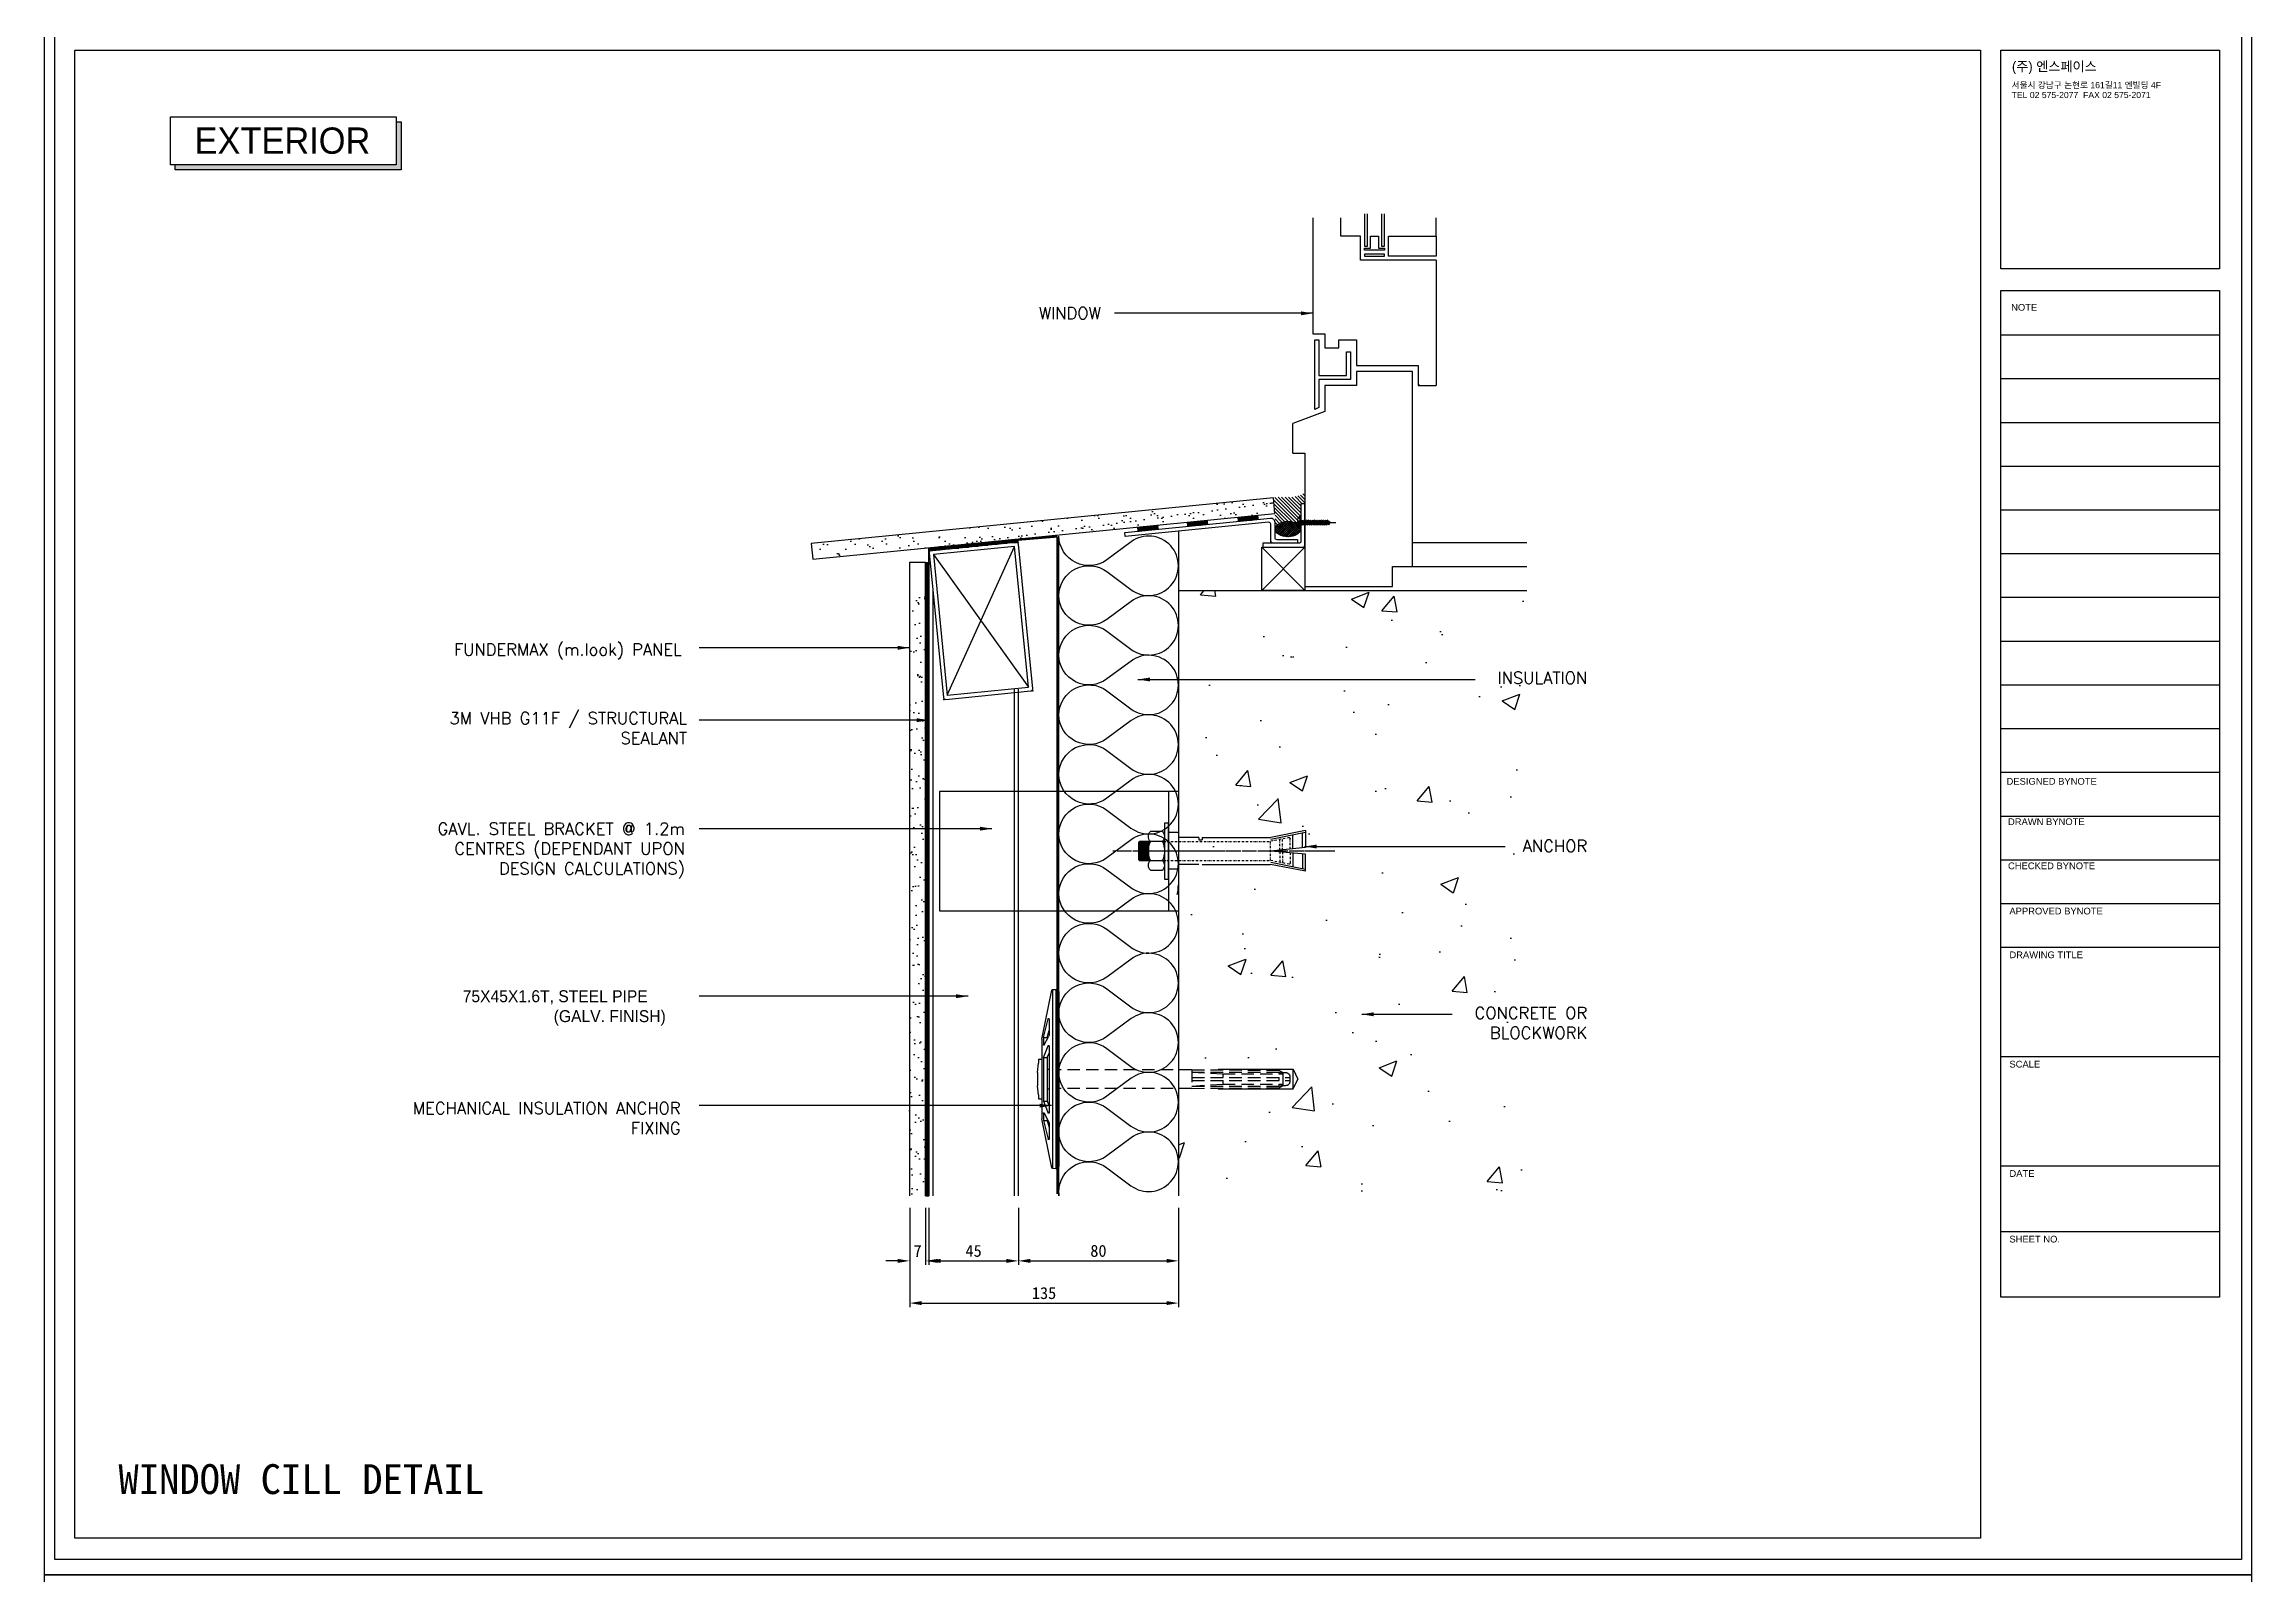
# Model space of a CAD drawing. Header units: millimetres. Extents: x 6755 to 21493, y 282 to 5565.
# Drawn here: x 15949 to 17057, y 1066 to 1835 of the extents above; entities that cross this region are included whole.
import ezdxf

# ---------------------------------------------------------------- set-up
doc = ezdxf.new("R2010")
doc.units = ezdxf.units.MM
doc.header["$MEASUREMENT"] = 0
for name, pattern in [('AUSGEZOGEN', [0]), ('CENTER', [7.75, 7.25, -0.25, 0, -0.25]), ('DASHDOTX2', [2, 1, -0.5, 0, -0.5]), ('HIDDEN', [0.375, 0.25, -0.125])]:
    doc.linetypes.add(name, pattern=pattern)
for name, color, linetype in [('3', 3, 'Continuous'), ('APPLICATION', 3, 'Continuous'), ('Bolt', 1, 'Continuous'), ('BREATHER', 150, 'Continuous'), ('DIM', 1, 'Continuous'), ('Dims', 1, 'Continuous'), ('Dämmstoff Miwo', 6, 'Continuous'), ('Fixings', 1, 'Continuous'), ('INSULATION', 2, 'Continuous'), ('Pressings', 3, 'Continuous'), ('Structure', 6, 'Continuous'), ('T-H', 9, 'Continuous'), ('TRESPA', 71, 'Continuous'), ('단열재', 9, 'Continuous')]:
    doc.layers.add(name, color=color, linetype=linetype)
for name, color, linetype, true_color in [('4', 4, 'Continuous', 0x00ffff), ('Components', 7, 'Continuous', 0x000000), ('nt', 7, 'Continuous', 0x994c00), ('NT Panel', 7, 'Continuous', 0xbfff7f), ('TE 07', 7, 'Continuous', 0x000000), ('TEXT', 2, 'Continuous', 0xffff00)]:
    doc.layers.add(name, color=color, linetype=linetype, true_color=true_color)
doc.layers.add('Alsecco', color=7, linetype='AUSGEZOGEN', lineweight=18)
doc.styles.add('Arial', font='arial.ttf')
doc.styles.add('HY울릉도L', font='Dotum.ttf')
doc.styles.add('style1', font='simplex.shx')
doc.dimstyles.new('Telling', dxfattribs={"dimscale": 2, "dimtxt": 3, "dimasz": 3, "dimexe": 1, "dimexo": 3, "dimgap": 1, "dimtad": 1, "dimdec": 1, "dimrnd": 1, "dimdsep": 46, "dimtxsty": 'Standard', "dimcen": 3, "dimclrd": 1, "dimclre": 1, "dimclrt": 2, "dimadec": 0, "dimazin": 0, "dimtfac": 1, "dimtdec": 1, "dimtofl": 0, "dimtmove": 0, "dimatfit": 0, "dimfxl": 1, "dimtolj": 1, "dimtzin": 0, "dimlwe": -1, "dimarcsym": 0})

# ---------------------------------------------------------------- blocks, each defined once
blk = doc.blocks.new('AL-TEMPLATE')
at = {"color": 9, "true_color": 0xc0c0c0}
for p, q in [((2716.82, 1392.97), (2800.02, 1392.97)), ((2716.82, 1376.33), (2800.02, 1376.33)), ((2716.82, 1359.69), (2800.02, 1359.69)), ((2716.82, 1343.05), (2800.02, 1343.05)), ((2716.82, 1326.41), (2800.02, 1326.41)), ((2716.82, 1309.77), (2800.02, 1309.77)), ((2716.82, 1293.13), (2800.02, 1293.13)), ((2716.82, 1276.49), (2800.02, 1276.49)), ((2716.82, 1259.85), (2800.02, 1259.85)), ((2716.82, 1243.21), (2800.02, 1243.21)), ((2716.82, 1209.93), (2800.02, 1209.93)), ((2716.82, 1193.29), (2800.02, 1193.29)), ((2716.82, 1176.65), (2800.02, 1176.65)), ((2716.82, 1118.41), (2800.02, 1118.41)), ((2716.82, 1076.81), (2800.02, 1076.81)), ((2716.82, 1051.85), (2800.02, 1051.85))]:
    blk.add_line(p, q, dxfattribs=at)
for points in [[(1976.34, 1509.45), (2808.34, 1509.45), (2808.34, 927.05), (1976.34, 927.05)], [(2716.82, 1501.32), (2800.02, 1501.32), (2800.02, 1418.12), (2716.82, 1418.12)], [(2716.82, 1409.8), (2800.02, 1409.8), (2800.02, 1026.89), (2716.82, 1026.89)]]:
    blk.add_lwpolyline(points, close=True, dxfattribs=at)
for points in [[(2716.82, 1226.57), (2800.02, 1226.57)], [(2716.82, 1160.01), (2800.02, 1160.01)]]:
    blk.add_lwpolyline(points, dxfattribs=at)
at = {"layer": 'nt', "color": 254, "linetype": 'Continuous', "true_color": 0xd6d6d6}
blk.add_lwpolyline([(1972.34, 1515.25), (1972.34, 921.25), (2812.34, 921.25), (2812.34, 1515.25)], close=True, dxfattribs=at)
at = {"layer": 'TE 07'}
blk.add_lwpolyline([(1984.07, 1501.32), (2709.08, 1501.32), (2709.08, 935.18), (1984.07, 935.18)], close=True, dxfattribs=at)
at = {"color": 150, "true_color": 0x007fff, "insert": (2721.06, 1496.93), "char_height": 3.6698, "width": 35.1369, "attachment_point": 1, "line_spacing_factor": 0.963855}
blk.add_mtext('\\fExpo M;(주) 엔스페이스', dxfattribs=at)
at = {"color": 7, "true_color": 0xffffff, "insert": (2720.94, 1489.17), "char_height": 2.3487, "width": 61.8214, "attachment_point": 1, "line_spacing_factor": 0.963855, "style": 'Arial'}
blk.add_mtext('\\fArial;서울시 강남구 논현로 161길11 엔빌딩 4F\\PTEL 02 575-2077  FAX 02 575-2071', dxfattribs=at)
at = {"color": 9, "true_color": 0xc0c0c0, "char_height": 2.5559, "attachment_point": 1, "line_spacing_factor": 0.963855}
for s, insert, width in [('\\fArial;NOTE', (2720.76, 1404.73), 11.9173), ('\\fArial;DESIGNED BYNOTE', (2719.01, 1224.39), 36.0906), ('\\fArial;DRAWN BYNOTE', (2719.56, 1209.04), 30.9788), ('\\fArial;CHECKED BYNOTE', (2719.56, 1192.25), 35.0282), ('\\fArial;APPROVED BYNOTE', (2720.1, 1175.04), 37.5533), ('\\fArial;DRAWING TITLE', (2720.1, 1158.4), 29.8086), ('\\fArial;SCALE', (2720.1, 1116.8), 13.8111), ('\\fArial;DATE', (2720.1, 1075.2), 11.517), ('\\fArial;SHEET NO.', (2720.1, 1050.24), 21.1247)]:
    blk.add_mtext(s, dxfattribs=dict(at, insert=insert, width=width))
blk = doc.blocks.new('Insulation Anchor')
at = {"layer": 'Components'}
for p, q in [((23834.6, 1327.2), (23832.3, 1322.3)), ((23834.6, 1317.3), (23832.3, 1322.3)), ((23834.6, 1317.3), (23834.6, 1327.2)), ((23872.3, 1327.2), (23834.6, 1327.2)), ((23872.3, 1317.3), (23834.6, 1317.3))]:
    blk.add_line(p, q, dxfattribs=at)
for points in [[(23953.9, 1367.3), (23952.3, 1366.3)], [(23952.3, 1366.3), (23952.3, 1278.3)], [(23953.9, 1367.3), (23953.9, 1277.3)], [(23955.6, 1367.2), (23953.9, 1367.3)], [(23955.6, 1367.2), (23955.6, 1277.5)], [(23955.9, 1366.9), (23955.9, 1366.9), (23955.9, 1366.9), (23955.9, 1367), (23955.8, 1367), (23955.8, 1367.1), (23955.7, 1367.1), (23955.6, 1367.2)], [(23960.9, 1342.3), (23955.9, 1366.9)], [(23957.8, 1352.5), (23957.8, 1352.5), (23957.8, 1352.6), (23957.8, 1352.7), (23957.7, 1352.7), (23957.6, 1352.7), (23957.6, 1352.7), (23957.5, 1352.7), (23957.4, 1352.6), (23957.3, 1352.5), (23957.3, 1352.5)], [(23957.3, 1352.5), (23957.3, 1344.1)], [(23958.2, 1343.1), (23957.3, 1346.6)], [(23957.3, 1344.1), (23957.4, 1343.9)], [(23959.7, 1339.4), (23957.4, 1343.9)], [(23960.1, 1343.1), (23957.8, 1352.5)], [(23958.2, 1343.1), (23958.2, 1342.4)], [(23960.1, 1343.1), (23958.2, 1343.1)], [(23960.1, 1343.1), (23960.1, 1339.5)], [(23960.9, 1342.3), (23960.9, 1302.3)], [(23957.8, 1339), (23957.8, 1339), (23957.8, 1339.1), (23957.7, 1339.1), (23957.7, 1339.2), (23957.6, 1339.2), (23957.6, 1339.2), (23957.5, 1339.2), (23957.5, 1339.1), (23957.4, 1339.1), (23957.4, 1339), (23957.3, 1339), (23957.3, 1339), (23957.3, 1338.9)], [(23957.3, 1338.9), (23957.3, 1305.3)], [(23960.1, 1333.1), (23958.2, 1333.1), (23957.3, 1335.3)], [(23960.1, 1333.1), (23957.8, 1339)], [(23958.2, 1333.1), (23958.2, 1311.2)], [(23959.7, 1339.4), (23959.7, 1339.4), (23959.7, 1339.3), (23959.8, 1339.3), (23959.8, 1339.3), (23959.9, 1339.3), (23960, 1339.3), (23960, 1339.3), (23960, 1339.3), (23960, 1339.4), (23960.1, 1339.4), (23960.1, 1339.5), (23960.1, 1339.5)], [(23960.1, 1333.1), (23960.1, 1311.2)], [(23962.6, 1332.3), (23960.9, 1332.3)], [(23962.6, 1332.3), (23962.6, 1330.3)], [(23958.2, 1327.2), (23957.3, 1327.2)], [(23963.1, 1325.6), (23962.6, 1330.3)], [(23963.1, 1325.6), (23963.1, 1318.9)], [(23958.2, 1317.4), (23957.3, 1317.4)], [(23960.1, 1311.2), (23958.2, 1311.2), (23957.3, 1309)], [(23960.1, 1311.2), (23957.8, 1305.2)], [(23962.6, 1312.3), (23960.9, 1312.3)], [(23962.6, 1314.3), (23963.1, 1318.9)], [(23962.6, 1314.3), (23962.6, 1312.3)], [(23955.9, 1277.7), (23960.9, 1302.3)], [(23957.3, 1305.3), (23957.3, 1305.2), (23957.4, 1305.2), (23957.4, 1305.1), (23957.5, 1305.1), (23957.5, 1305.1), (23957.6, 1305.1), (23957.6, 1305.1), (23957.7, 1305.1), (23957.7, 1305.1), (23957.8, 1305.1), (23957.8, 1305.2)], [(23960.1, 1301.4), (23958.2, 1301.4), (23957.3, 1297.9)], [(23957.4, 1300.6), (23957.3, 1300.4)], [(23957.3, 1300.4), (23957.3, 1292.2)], [(23959.7, 1305.1), (23957.4, 1300.6)], [(23960.1, 1301.4), (23957.8, 1292.1)], [(23958.2, 1302.3), (23958.2, 1301.4)], [(23960.1, 1305), (23960.1, 1305.1), (23960.1, 1305.1), (23960, 1305.2), (23960, 1305.2), (23960, 1305.3), (23959.9, 1305.3), (23959.8, 1305.3), (23959.8, 1305.2), (23959.7, 1305.2), (23959.7, 1305.2), (23959.7, 1305.1)], [(23960.1, 1305), (23960.1, 1301.4)], [(23957.3, 1292.2), (23957.3, 1292.1), (23957.3, 1292), (23957.4, 1292), (23957.4, 1291.9), (23957.5, 1291.9), (23957.5, 1291.9), (23957.6, 1291.9), (23957.6, 1291.9), (23957.7, 1291.9), (23957.7, 1291.9), (23957.8, 1291.9), (23957.8, 1292), (23957.8, 1292), (23957.8, 1292.1)], [(23955.6, 1277.5), (23953.9, 1277.3), (23952.3, 1278.3)], [(23955.6, 1277.5), (23955.7, 1277.5), (23955.8, 1277.5), (23955.8, 1277.5), (23955.9, 1277.5), (23955.9, 1277.6), (23955.9, 1277.6), (23955.9, 1277.7)]]:
    blk.add_lwpolyline(points, dxfattribs=at)
at = {"layer": 'Components', "linetype": 'HIDDEN', "ltscale": 25}
for points in [[(23838.4, 1325.6), (23838.3, 1325.5), (23838.2, 1325.5), (23838.1, 1325.5), (23838, 1325.5), (23837.9, 1325.5), (23837.8, 1325.4), (23837.7, 1325.4), (23837.6, 1325.3), (23837.5, 1325.3), (23837.4, 1325.3), (23837.3, 1325.2), (23837.3, 1325.2), (23837.2, 1325.1), (23837.1, 1325.1), (23837.1, 1325), (23837, 1324.9), (23836.9, 1324.9), (23836.8, 1324.8), (23836.8, 1324.7), (23836.7, 1324.6), (23836.7, 1324.6), (23836.6, 1324.5), (23836.6, 1324.4), (23836.6, 1324.3), (23836.5, 1324.2), (23836.5, 1324.1), (23836.4, 1324), (23836.4, 1323.9), (23836.4, 1323.9), (23836.4, 1323.7), (23836.3, 1323.7), (23836.3, 1323.5)], [(23836.3, 1321), (23836.3, 1320.9), (23836.4, 1320.8), (23836.4, 1320.8), (23836.4, 1320.6), (23836.4, 1320.5), (23836.5, 1320.5), (23836.5, 1320.3), (23836.6, 1320.3), (23836.6, 1320.2), (23836.6, 1320), (23836.7, 1320), (23836.7, 1319.9), (23836.8, 1319.8), (23836.8, 1319.8), (23836.9, 1319.7), (23837, 1319.6), (23837.1, 1319.6), (23837.1, 1319.5), (23837.2, 1319.4), (23837.3, 1319.3), (23837.3, 1319.3), (23837.4, 1319.3), (23837.5, 1319.2), (23837.6, 1319.2), (23837.7, 1319.1), (23837.8, 1319.1), (23837.9, 1319.1), (23838, 1319.1), (23838.1, 1319.1), (23838.2, 1319.1), (23838.3, 1319.1), (23838.4, 1319.1)], [(23836.4, 1323.5), (23836.4, 1321)], [(23885.5, 1323), (23836.4, 1323)], [(23885.5, 1321.5), (23836.4, 1321.5)], [(23839.8, 1325.6), (23838.4, 1325.6)], [(23841.8, 1326.7), (23839.8, 1325.5)], [(23841.8, 1325.8), (23839.8, 1325.2)], [(23839.8, 1325.5), (23839.8, 1319.1)], [(23870, 1324.9), (23839.8, 1324.9)], [(23870, 1319.8), (23839.8, 1319.8)], [(23885.5, 1327), (23841.8, 1326.7)], [(23841.8, 1326.7), (23841.8, 1326.7)], [(23885.5, 1325.8), (23841.8, 1325.8)], [(23841.8, 1325.8), (23841.8, 1324.9)], [(23841.8, 1323), (23841.8, 1321.5)], [(23841.8, 1319.8), (23841.8, 1318.7)], [(23885.5, 1325.8), (23870, 1324.9)], [(23870, 1324.9), (23870, 1323)], [(23870, 1321.5), (23870, 1319.8)], [(23885.5, 1318.7), (23870, 1319.8)], [(23885.5, 1327), (23952.3, 1327)], [(23885.5, 1327), (23885.5, 1317.5)], [(23839.8, 1319.1), (23838.4, 1319.1)], [(23841.8, 1318.7), (23839.8, 1319.3)], [(23841.8, 1317.9), (23839.8, 1319.1)], [(23885.5, 1318.7), (23841.8, 1318.7)], [(23885.5, 1317.6), (23841.8, 1317.9)], [(23841.8, 1317.9), (23841.8, 1317.9)], [(23885.5, 1317.6), (23952.3, 1317.6)]]:
    blk.add_lwpolyline(points, dxfattribs=at)
blk = doc.blocks.new('al-anchor')
at = {"layer": 'Bolt', "linetype": 'CENTER'}
blk.add_line((450.1, 842.4), (450.1, 731), dxfattribs=at)
at = {"layer": 'Bolt'}
for p, q in [((439.9, 827.7), (443.4, 810.2)), ((439.9, 827.7), (448.5, 827.7)), ((440.8, 827.7), (444.3, 810.3)), ((448.6, 826.2), (441.2, 826.2)), ((449.1, 821.3), (442.1, 821.3)), ((448.5, 827.7), (450.1, 810.2)), ((451.8, 827.7), (450.1, 810.2)), ((451.2, 821.3), (458.2, 821.3)), ((451.7, 826.2), (459.1, 826.2)), ((460.4, 827.7), (451.8, 827.7)), ((459.4, 827.7), (455.9, 810.3)), ((460.4, 827.7), (456.9, 810.3)), ((443.4, 775.8), (443.4, 810.2)), ((456.9, 775.8), (456.9, 810.3)), ((443.4, 774.2), (443.4, 763.9)), ((455.7, 774.2), (455.7, 775.8)), ((456.9, 775.8), (455.7, 775.8)), ((456.9, 774.2), (455.7, 774.2)), ((456.9, 774.2), (456.9, 763.9)), ((440.4, 749.9), (440.4, 755.9)), ((440.9, 763.9), (440.9, 758.9)), ((459.4, 763.9), (440.9, 763.9)), ((445.4, 744.4), (445.4, 755.9)), ((454.9, 755.9), (454.9, 744.4)), ((459.4, 763.9), (459.4, 758.9)), ((459.9, 755.9), (459.9, 749.9)), ((454.9, 748.9), (445.4, 748.9)), ((454.9, 748.4), (445.4, 748.4)), ((454.9, 747.9), (445.4, 747.9)), ((454.9, 747.4), (445.4, 747.4)), ((454.9, 746.9), (445.4, 746.9)), ((454.9, 746.4), (445.4, 746.4)), ((454.9, 745.9), (445.4, 745.9)), ((454.9, 745.4), (445.4, 745.4)), ((454.9, 744.9), (445.4, 744.9)), ((454.9, 744.4), (445.4, 744.4)), ((445.4, 744.4), (445.9, 743.9)), ((454.4, 743.9), (445.9, 743.9)), ((454.4, 743.9), (454.9, 744.4))]:
    blk.add_line(p, q, dxfattribs=at)
at = {"layer": 'Bolt', "linetype": 'DASHDOTX2'}
for p, q in [((443.5, 819.5), (445.3, 810.3)), ((449.2, 820), (444, 820)), ((449.6, 816.1), (444.1, 816.1)), ((449.7, 814.8), (444.4, 814.8)), ((445.4, 755.9), (445.4, 810.2)), ((445.4, 810.2), (454.9, 810.2)), ((450.6, 814.8), (455.9, 814.8)), ((450.7, 816.1), (456.1, 816.1)), ((451.1, 820), (456.3, 820)), ((454.9, 755.9), (454.9, 810.2)), ((456.8, 819.5), (455, 810.3))]:
    blk.add_line(p, q, dxfattribs=at)
at = {"layer": 'Bolt'}
blk.add_lwpolyline([(436, 758.9), (464, 758.9), (464, 756.9), (436, 756.9)], close=True, dxfattribs=at)
at = {"layer": 'Bolt', "linetype": 'DASHDOTX2'}
for centre, start, end in [((444, 819.5), 91.5299, 176.3045), ((456.3, 819.5), 3.6955, 88.4701)]:
    blk.add_arc(centre, 0.513, start, end, dxfattribs=at)
at = {"layer": 'Bolt'}
for centre, radius, start, end in [((442.9, 753.3), 3.58, 45.683, 134.317), ((450.1, 745.3), 11.6, 65.7903, 114.2097), ((457.4, 753.3), 3.58, 45.683, 134.317), ((442.9, 752.4), 3.58, 225.683, 314.317), ((450.1, 760.4), 11.6, 245.7903, 294.2097), ((457.4, 752.4), 3.58, 225.683, 314.317)]:
    blk.add_arc(centre, radius, start, end, dxfattribs=at)
blk = doc.blocks.new('screw-2')
for p, q in [((-831.6, 3266), (-831.3, 3266.3)), ((-831, 3265.2), (-831.6, 3266)), ((-831, 3265.2), (-831.3, 3266.3)), ((-830.8, 3265.6), (-831.3, 3266.3)), ((-831, 3265.2), (-830.8, 3265.6)), ((-830.5, 3267.6), (-830.7, 3267.1)), ((-830.4, 3265.5), (-830.7, 3267.1)), ((-830.5, 3267.6), (-830.1, 3267.2)), ((-829.9, 3265.1), (-830.5, 3267.6)), ((-829.9, 3265.1), (-830.4, 3265.5)), ((-829.7, 3267.2), (-830.1, 3267.2)), ((-829.7, 3265.5), (-830.1, 3267.2)), ((-829.9, 3265.1), (-829.7, 3265.5)), ((-829.4, 3267.6), (-829.7, 3267.2)), ((-829.3, 3265.5), (-829.7, 3267.2)), ((-829.3, 3265.5), (-829.7, 3265.5)), ((-829.4, 3267.6), (-829, 3267.2)), ((-828.8, 3265.1), (-829.4, 3267.6)), ((-828.8, 3265.1), (-829.3, 3265.5)), ((-828.6, 3267.2), (-829, 3267.2)), ((-828.6, 3265.5), (-829, 3267.2)), ((-828.8, 3265.1), (-828.6, 3265.5)), ((-828.3, 3267.6), (-828.6, 3267.2)), ((-828.2, 3265.5), (-828.6, 3267.2)), ((-828.2, 3265.5), (-828.6, 3265.5)), ((-828.3, 3267.6), (-827.9, 3267.2)), ((-827.7, 3265.1), (-828.3, 3267.6)), ((-827.7, 3265.1), (-828.2, 3265.5)), ((-827.5, 3267.2), (-827.9, 3267.2)), ((-827.6, 3265.5), (-827.9, 3267.2)), ((-827.7, 3265.1), (-827.6, 3265.5)), ((-827.2, 3265.5), (-827.6, 3265.5)), ((-827.3, 3267.6), (-827.5, 3267.2)), ((-827.2, 3265.5), (-827.5, 3267.2)), ((-827.3, 3267.6), (-826.9, 3267.2)), ((-826.7, 3265.1), (-827.3, 3267.6)), ((-826.7, 3265.1), (-827.2, 3265.5)), ((-826.5, 3267.2), (-826.9, 3267.2)), ((-826.5, 3265.5), (-826.9, 3267.2)), ((-826.7, 3265.1), (-826.5, 3265.5)), ((-826.2, 3267.6), (-826.5, 3267.2)), ((-826.1, 3265.5), (-826.5, 3267.2)), ((-826.1, 3265.5), (-826.5, 3265.5)), ((-826.2, 3267.6), (-825.8, 3267.2)), ((-825.6, 3265.1), (-826.2, 3267.6)), ((-825.6, 3265.1), (-826.1, 3265.5)), ((-825.4, 3267.2), (-825.8, 3267.2)), ((-825.4, 3265.5), (-825.8, 3267.2)), ((-825.6, 3265.1), (-825.4, 3265.5)), ((-825.1, 3267.6), (-825.4, 3267.2)), ((-825, 3265.5), (-825.4, 3267.2)), ((-825, 3265.5), (-825.4, 3265.5)), ((-825.1, 3267.6), (-824.7, 3267.2)), ((-824.5, 3265.1), (-825.1, 3267.6)), ((-824.5, 3265.1), (-825, 3265.5)), ((-824.3, 3267.2), (-824.7, 3267.2)), ((-824.3, 3265.5), (-824.7, 3267.2)), ((-824.5, 3265.1), (-824.3, 3265.5)), ((-824.1, 3267.6), (-824.3, 3267.2)), ((-824, 3265.5), (-824.3, 3267.2)), ((-824, 3265.5), (-824.3, 3265.5)), ((-824.1, 3267.6), (-823.6, 3267.2)), ((-823.5, 3265.1), (-824.1, 3267.6)), ((-823.5, 3265.1), (-824, 3265.5)), ((-823.3, 3267.2), (-823.6, 3267.2)), ((-823.3, 3265.5), (-823.6, 3267.2)), ((-823.5, 3265.1), (-823.3, 3265.5)), ((-823, 3267.6), (-823.3, 3267.2)), ((-822.9, 3265.5), (-823.3, 3267.2)), ((-822.9, 3265.5), (-823.3, 3265.5)), ((-823, 3267.6), (-822.6, 3267.2)), ((-822.4, 3265.1), (-823, 3267.6)), ((-822.4, 3265.1), (-822.9, 3265.5)), ((-822.2, 3267.2), (-822.6, 3267.2)), ((-822.2, 3265.5), (-822.6, 3267.2)), ((-822.4, 3265.1), (-822.2, 3265.5)), ((-821.9, 3267.6), (-822.2, 3267.2)), ((-821.8, 3265.5), (-822.2, 3267.2)), ((-821.8, 3265.5), (-822.2, 3265.5)), ((-821.9, 3267.6), (-821.5, 3267.2)), ((-821.3, 3265.1), (-821.9, 3267.6)), ((-821.3, 3265.1), (-821.8, 3265.5)), ((-821.1, 3267.2), (-821.5, 3267.2)), ((-821.1, 3265.5), (-821.5, 3267.2)), ((-821.3, 3265.1), (-821.1, 3265.5)), ((-820.8, 3267.6), (-821.1, 3267.2)), ((-820.7, 3265.5), (-821.1, 3267.2)), ((-820.7, 3265.5), (-821.1, 3265.5)), ((-820.8, 3267.6), (-820.4, 3267.2)), ((-820.2, 3265.1), (-820.8, 3267.6)), ((-820.2, 3265.1), (-820.7, 3265.5)), ((-820, 3267.2), (-820.4, 3267.2)), ((-820.1, 3265.5), (-820.4, 3267.2)), ((-820.2, 3265.1), (-820.1, 3265.5)), ((-819.7, 3265.5), (-820.1, 3265.5)), ((-819.8, 3267.6), (-820, 3267.2)), ((-819.7, 3265.5), (-820, 3267.2)), ((-819.8, 3267.6), (-819.4, 3267.2)), ((-819.2, 3265.1), (-819.8, 3267.6)), ((-819.2, 3265.1), (-819.7, 3265.5)), ((-819, 3267.2), (-819.4, 3267.2)), ((-819, 3265.5), (-819.4, 3267.2)), ((-819.2, 3265.1), (-819, 3265.5)), ((-818.7, 3267.6), (-819, 3267.2)), ((-818.6, 3265.5), (-819, 3267.2)), ((-818.6, 3265.5), (-819, 3265.5)), ((-818.7, 3267.6), (-818.3, 3267.2)), ((-818.1, 3265.1), (-818.7, 3267.6)), ((-818.1, 3265.1), (-818.6, 3265.5)), ((-817.9, 3267.4), (-818.3, 3267.2)), ((-817.9, 3265.4), (-818.3, 3267.2)), ((-818.1, 3265.1), (-817.9, 3265.4)), ((-817, 3267.4), (-817.9, 3267.4)), ((-817.5, 3265.3), (-817.9, 3267.4)), ((-817.5, 3265.3), (-817.9, 3265.4)), ((-817, 3265.3), (-817.5, 3265.3)), ((-816.5, 3269.6), (-817, 3269.6)), ((-817, 3269.6), (-817, 3263.1)), ((-816.5, 3263.1), (-817, 3263.1)), ((-816.5, 3269.6), (-816.5, 3263.1))]:
    blk.add_line(p, q)
at = {"color": 2, "linetype": 'HIDDEN'}
for p, q in [((-815.4, 3267.3), (-816.3, 3267.3)), ((-816.3, 3267.3), (-816.3, 3265.4)), ((-815.4, 3267.2), (-816.3, 3267.2)), ((-815.4, 3266.7), (-816.3, 3266.7)), ((-815.4, 3266.5), (-816.3, 3266.5)), ((-815.4, 3266.2), (-816.3, 3266.2)), ((-815.4, 3266), (-816.3, 3266)), ((-815.4, 3265.5), (-816.3, 3265.5)), ((-815.4, 3265.4), (-816.3, 3265.4))]:
    blk.add_line(p, q, dxfattribs=at)
at = {"linetype": 'HIDDEN'}
blk.add_line((-815.4, 3267.4), (-815.4, 3265.4), dxfattribs=at)
for centre, radius, start, end in [((-830, 3264.6), 2.62, 114.6171, 138.5401), ((-830, 3268.1), 2.62, 221.4599, 233.2), ((-830, 3264.6), 2.62, 106.2873, 114.6171), ((-830, 3268.1), 2.62, 252.2663, 261.3505), ((-817.9, 3267.5), 2.5, 354.1405, 55.5381), ((-817.9, 3265.2), 2.5, 304.4619, 5.8595)]:
    blk.add_arc(centre, radius, start, end)
at = {"layer": 'TRESPA'}
blk.add_line((-817, 3264.4), (-817, 3268.6), dxfattribs=at)
blk = doc.blocks.new('*D156')
at = {"layer": 'Defpoints', "color": 0, "transparency": 16777216}
for p in [(16383.4, 1256.7), (16391.4, 1256.7), (16391.4, 1224)]:
    blk.add_point(p, dxfattribs=at)
at = {"layer": 'Dims', "color": 1, "transparency": 16777216}
for p, q in [((16383.4, 1250.7), (16383.4, 1222)), ((16391.4, 1250.7), (16391.4, 1222))]:
    blk.add_line(p, q, dxfattribs=at)
at = {"layer": 'Dims', "color": 1, "lineweight": -2, "transparency": 16777216}
for p, q in [((16377.4, 1224), (16371.4, 1224)), ((16397.4, 1224), (16403.4, 1224))]:
    blk.add_line(p, q, dxfattribs=at)
at = {"layer": 'Dims', "color": 1, "transparency": 16777216}
for points in [[(16377.4, 1225), (16377.4, 1223), (16383.4, 1224)], [(16397.4, 1225), (16397.4, 1223), (16391.4, 1224)]]:
    blk.add_solid(points, dxfattribs=at)
at = {"layer": 'Dims', "color": 2, "transparency": 16777216, "insert": (16387.4, 1229), "char_height": 6, "attachment_point": 5}
blk.add_mtext('\\A1;7', dxfattribs=at)
blk = doc.blocks.new('*D157')
at = {"layer": 'Defpoints', "color": 0, "transparency": 16777216}
for p in [(16393, 1256.7), (16438, 1256.7), (16438, 1224)]:
    blk.add_point(p, dxfattribs=at)
at = {"layer": 'Dims', "color": 1, "transparency": 16777216}
for p, q in [((16393, 1250.7), (16393, 1222)), ((16438, 1250.7), (16438, 1222))]:
    blk.add_line(p, q, dxfattribs=at)
at = {"layer": 'Dims', "color": 1, "lineweight": -2, "transparency": 16777216}
blk.add_line((16399, 1224), (16432, 1224), dxfattribs=at)
at = {"layer": 'Dims', "color": 1, "transparency": 16777216}
for points in [[(16399, 1225), (16399, 1223), (16393, 1224)], [(16432, 1225), (16432, 1223), (16438, 1224)]]:
    blk.add_solid(points, dxfattribs=at)
at = {"layer": 'Dims', "color": 2, "transparency": 16777216, "insert": (16415.5, 1229), "char_height": 6, "attachment_point": 5}
blk.add_mtext('\\A1;45', dxfattribs=at)
blk = doc.blocks.new('*D158')
at = {"layer": 'Defpoints', "color": 0, "transparency": 16777216}
for p in [(16438, 1256.1), (16518.4, 1256.1), (16518.4, 1224)]:
    blk.add_point(p, dxfattribs=at)
at = {"layer": 'Dims', "color": 1, "transparency": 16777216}
for p, q in [((16438, 1250.1), (16438, 1222)), ((16518.4, 1250.1), (16518.4, 1222))]:
    blk.add_line(p, q, dxfattribs=at)
at = {"layer": 'Dims', "color": 1, "lineweight": -2, "transparency": 16777216}
blk.add_line((16444, 1224), (16512.4, 1224), dxfattribs=at)
at = {"layer": 'Dims', "color": 1, "transparency": 16777216}
for points in [[(16444, 1225), (16444, 1223), (16438, 1224)], [(16512.4, 1225), (16512.4, 1223), (16518.4, 1224)]]:
    blk.add_solid(points, dxfattribs=at)
at = {"layer": 'Dims', "color": 2, "transparency": 16777216, "insert": (16478.2, 1229), "char_height": 6, "attachment_point": 5}
blk.add_mtext('\\A1;80', dxfattribs=at)
blk = doc.blocks.new('*D159')
at = {"layer": 'Defpoints', "color": 0, "transparency": 16777216}
for p in [(16383.4, 1256.7), (16518.4, 1256.7), (16518.4, 1202.8)]:
    blk.add_point(p, dxfattribs=at)
at = {"layer": 'Dims', "color": 1, "transparency": 16777216}
for p, q in [((16383.4, 1250.7), (16383.4, 1200.8)), ((16518.4, 1250.7), (16518.4, 1200.8))]:
    blk.add_line(p, q, dxfattribs=at)
at = {"layer": 'Dims', "color": 1, "lineweight": -2, "transparency": 16777216}
blk.add_line((16389.4, 1202.8), (16512.4, 1202.8), dxfattribs=at)
at = {"layer": 'Dims', "color": 1, "transparency": 16777216}
for points in [[(16389.4, 1203.8), (16389.4, 1201.8), (16383.4, 1202.8)], [(16512.4, 1203.8), (16512.4, 1201.8), (16518.4, 1202.8)]]:
    blk.add_solid(points, dxfattribs=at)
at = {"layer": 'Dims', "color": 2, "transparency": 16777216, "insert": (16450.9, 1207.8), "char_height": 6, "attachment_point": 5}
blk.add_mtext('\\A1;135', dxfattribs=at)
blk = doc.blocks.new('75-45_pipe')
at = {"layer": '3', "color": 4}
for p, q in [((-3668.1, 5689.5), (-3739.1, 5648.5)), ((-3739.1, 5689.5), (-3668.1, 5648.5))]:
    blk.add_line(p, q, dxfattribs=at)
blk.add_lwpolyline([(-3740.1, 5646.5), (-3667.1, 5646.5, 0.414214), (-3666.1, 5647.5), (-3666.1, 5690.5, 0.414214), (-3667.1, 5691.5), (-3740.1, 5691.5, 0.414214), (-3741.1, 5690.5), (-3741.1, 5647.5, 0.414214)], format="xyb", close=True, dxfattribs=at)
blk.add_lwpolyline([(-3739.1, 5648.5), (-3668.1, 5648.5), (-3668.1, 5689.5), (-3739.1, 5689.5)], close=True, dxfattribs=at)
at = {"layer": 'DIM'}
for p in [(-3741.1, 5691.5), (-3666.1, 5691.5), (-3741.1, 5646.5), (-3666.1, 5646.5)]:
    blk.add_point(p, dxfattribs=at)

msp = doc.modelspace()

# ---------------------------------------------------------------- hatches: boundary and pattern name
h = msp.add_hatch()
h.set_pattern_fill('NET3', color=256, scale=0.15, style=0)
h.set_pattern_definition([(0, (18282.0279, -1741.78395), (0, 0.47625), []), (60, (18282.0279, -1741.78395), (-0.4124446, 0.238125), []), (120, (18282.0279, -1741.78395), (-0.4124446, -0.238125), [])])
h.paths.add_polyline_path([(16437.898, 1584.907), (16437.74, 1586.499), (16392.959, 1582.07), (16393.117, 1580.477)])
h = msp.add_hatch()
h.set_pattern_fill('NET3', color=256, scale=0.15, style=0)
h.set_pattern_definition([(0, (17210.8351, -2364.6601), (0, 0.47625), []), (60, (17210.8351, -2364.6601), (-0.4124446, 0.238125), []), (120, (17210.8351, -2364.6601), (-0.4124446, -0.238125), [])])
h.paths.add_polyline_path([(16392.959, 1574.742), (16391.359, 1574.742), (16391.359, 1256.724), (16392.959, 1256.724)])
at = {"layer": 'DIM'}
msp.add_hatch(color=6, dxfattribs=at).paths.add_polyline_path([(16127.949, 1795.989), (16125.553, 1795.989), (16125.553, 1774.453), (16014.517, 1774.453), (16014.517, 1771.893), (16127.949, 1771.893)])
at = {"layer": 'NT Panel'}
h = msp.add_hatch(dxfattribs=at)
h.set_pattern_fill('AR-SAND', color=30, scale=0.2)
h.set_pattern_definition([(37.5, (19495.063, -1705.59), (-0.320006, 9.788265), [0, -7.7216, 0, -8.636, 0, -8.255]), (7.5, (19495.063, -1705.59), (8.990466, 14.336502), [0, -4.1656, 0, -6.9596, 0, -2.667]), (327.5, (19488.815, -1705.59), (15.819847, 0.028744), [0, -2.54, 0, -9.144, 0, -11.938]), (317.5, (19488.815, -1705.59), (15.27113, 4.458586), [0, -1.27, 0, -5.9944, 0, -6.858])])
h.paths.add_polyline_path([(16566.072, 1607.231), (16333.985, 1584.275), (16334.772, 1576.314), (16566.859, 1599.27)])
h = msp.add_hatch(dxfattribs=at)
h.set_pattern_fill('AR-SAND', color=30, scale=0.2, style=0)
h.set_pattern_definition([(37.5, (-6894.7865, 254.251), (-0.3200063, 9.7882647), [0, -7.7216, 0, -8.636, 0, -8.255]), (7.5, (-6894.786, 254.251), (8.990466, 14.336502), [0, -4.1656, 0, -6.9596, 0, -2.667]), (327.5, (-6901.035, 254.251), (15.8198474, 0.0287437), [0, -2.54, 0, -9.144, 0, -11.938]), (317.5, (-6901.035, 254.251), (15.271129, 4.4585865), [0, -1.27, 0, -5.9944, 0, -6.858])])
h.paths.add_polyline_path([(16391.359, 1558.579), (16383.359, 1558.579), (16383.359, 1256.724), (16391.359, 1256.724)])
at = {"layer": 'Structure'}
h = msp.add_hatch(dxfattribs=at)
h.set_pattern_fill('AR-CONC', color=256, scale=0.5, style=0)
h.set_pattern_definition([(50, (18386.26, -1705.59), (91.0923, -7.9695), [9.525, -104.775]), (355, (18386.26, -1705.59), (-17.6217, 95.5284), [7.62, -83.8203]), (100.4514, (18393.85, -1706.254), (73.4706, 87.5589), [8.095, -89.0451]), (46.1842, (18386.26, -1680.19), (135.5395, -21.021), [14.2875, -157.1625]), (96.6356, (18397.56, -1681.94), (118.702, 123.713), [12.1425, -133.568]), (351.184, (18386.26, -1680.19), (118.702, 123.713), [11.43, -125.73]), (21, (18398.96, -1686.54), (75.8072, -51.1326), [9.525, -104.775]), (326, (18398.96, -1686.54), (30.901, 92.094), [7.62, -83.82]), (71.4514, (18405.28, -1690.8), (106.7082, 40.9614), [8.095, -89.045]), (37.5, (18386.263, -1705.59), (1.5443, 42.27752), [0, -82.804, 0, -85.09, 0, -84.1375]), (7.5, (18386.263, -1705.59), (33.40983, 50.0903), [0, -48.514, 0, -80.899, 0, -32.0675]), (327.5, (18357.942, -1705.59), (67.7953, -2.86437), [0, -31.75, 0, -99.06, 0, -131.445]), (317.5, (18345.24, -1705.59), (74.0646, 12.7132), [0, -41.275, 0, -65.786, 0, -93.345])])
h.paths.add_polyline_path([(16693.359, 1560.691), (16518.359, 1560.691), (16518.359, 1256.724), (16693.359, 1256.724)])
at = {"layer": 'T-H'}
h = msp.add_hatch(dxfattribs=at)
h.set_pattern_fill('ANSI31', color=256, scale=10, style=0)
h.set_pattern_definition([(135, (41207.3537, 1319.5284), (0.883883476, 0.883883476), [])])
edge = h.paths.add_edge_path()
edge.add_spline(control_points=[(16581.859, 1609.668), (16578.823, 1607.899), (16574.244, 1607.197), (16570.185, 1607.661), (16566.072, 1607.231)], knot_values=[0.68785139, 0.68785139, 0.68785139, 0.68785139, 10.90708947, 17.5783884, 17.5783884, 17.5783884, 17.5783884], degree=3, periodic=0)
edge.add_arc((16570.694, 1606.926), 4.632, 176.223605, 209.271475)
edge.add_line((16566.653, 1604.662), (16567.065, 1593.879))
edge.add_line((16567.065, 1593.879), (16566.74, 1591.409))
edge.add_line((16566.74, 1591.409), (16567.077, 1591.409))
edge.add_ellipse((16573.344, 1591.47), major_axis=(-6.268, 0), ratio=0.60942764, start_angle=-180.662435, end_angle=0.919971, ccw=False)
edge.add_line((16579.612, 1591.426), (16579.859, 1591.426))
edge.add_line((16579.859, 1591.426), (16579.859, 1593.136))
edge.add_line((16579.859, 1593.136), (16579.591, 1593.136))
edge.add_arc((16580.298, 1594.166), 1.249, 174.140471, 235.538116, ccw=False)
edge.add_line((16579.056, 1594.293), (16579.056, 1595.193))
edge.add_arc((16580.298, 1595.32), 1.249, 124.461884, 185.859529, ccw=False)
edge.add_line((16579.591, 1596.35), (16579.859, 1596.35))
edge.add_line((16579.859, 1596.35), (16579.859, 1604.155))
edge.add_line((16579.859, 1604.155), (16581.859, 1604.155))
edge.add_line((16581.859, 1604.155), (16581.859, 1609.668))
h = msp.add_hatch(dxfattribs=at)
h.set_pattern_fill('ANSI36', color=256, scale=2, angle=175.474721, style=0)
h.set_pattern_definition([(310.4747214, (-4275.55554, 3130.46463), (0.0938136114, -0.4950810603), [0.625, -0.125, 0, -0.125])])
h.paths.add_polyline_path([(16548.484, 1595.4), (16558.434, 1596.384), (16558.276, 1598.378), (16548.327, 1597.394)])
h = msp.add_hatch(dxfattribs=at)
h.set_pattern_fill('ANSI36', color=256, scale=2, angle=175.474721, style=0)
h.set_pattern_definition([(310.4747214, (-4325.80864, 3125.50867), (0.0938136114, -0.4950810603), [0.625, -0.125, 0, -0.125])])
h.paths.add_polyline_path([(16498.231, 1590.444), (16508.181, 1591.428), (16508.023, 1593.422), (16498.074, 1592.438)])
h = msp.add_hatch(dxfattribs=at)
h.set_pattern_fill('ANSI36', color=256, scale=2, angle=175.474721, style=0)
h.set_pattern_definition([(310.4747214, (-4300.9291, 3127.9623), (0.0938136114, -0.4950810603), [0.625, -0.125, 0, -0.125])])
h.paths.add_polyline_path([(16523.111, 1592.897), (16533.06, 1593.882), (16532.903, 1595.875), (16522.953, 1594.891)])
at = {"layer": '단열재'}
h = msp.add_hatch(dxfattribs=at)
h.set_pattern_fill('ANSI37', color=256, scale=6, style=0)
h.set_pattern_definition([(135, (31874.745, -1164.6848), (0.530330086, 0.530330086), []), (45, (31874.745, -1164.6848), (0.530330086, -0.530330086), [])])
edge = h.paths.add_edge_path()
edge.add_ellipse((16573.344, 1591.47), major_axis=(-6.268, 0), ratio=0.60942764, start_angle=4.693203, end_angle=355.306797)
edge.add_line((16567.097, 1591.783), (16567.097, 1591.158))

# ---------------------------------------------------------------- linework, layer by layer
msp.add_lwpolyline([(16437.898, 1584.907), (16393.117, 1580.477), (16392.959, 1582.07), (16437.74, 1586.499)])
msp.add_lwpolyline([(16391.359, 1574.742), (16392.959, 1574.742), (16392.959, 1256.724), (16391.359, 1256.724)], close=True)
at = {"layer": '3', "color": 4}
for p, q in [((16392.959, 1256.724), (16392.959, 1582.07)), ((16394.959, 1561.85), (16394.959, 1256.724)), ((16435.959, 1510.957), (16435.959, 1256.724)), ((16437.959, 1511.155), (16437.959, 1256.724))]:
    msp.add_line(p, q, dxfattribs=at)
at = {"layer": 'Alsecco', "linetype": 'AUSGEZOGEN', "lineweight": 13}
msp.add_line((16581.859, 1629.564), (16581.859, 1616.564), dxfattribs=at)
msp.add_line((16581.859, 1629.564), (16581.859, 1616.564), dxfattribs=at)
at = {"layer": 'Alsecco', "color": 7, "linetype": 'AUSGEZOGEN', "lineweight": 13}
msp.add_line((16581.859, 1629.564), (16581.859, 1616.564), dxfattribs=at)
at = {"layer": 'APPLICATION', "color": 251}
for p, q in [((16585.859, 1747.724), (16585.859, 1689.564)), ((16600.011, 1738.564), (16600.011, 1747.724)), ((16611.859, 1749.724), (16611.859, 1733.564)), ((16613.359, 1733.564), (16613.359, 1749.724)), ((16620.359, 1749.724), (16620.359, 1733.564)), ((16621.859, 1733.564), (16621.859, 1749.724)), ((16647.859, 1738.564), (16647.859, 1747.724)), ((16609.859, 1738.564), (16600.015, 1738.564)), ((16609.859, 1726.564), (16609.859, 1738.564)), ((16611.859, 1733.564), (16613.359, 1733.564)), ((16611.859, 1732.564), (16614.859, 1732.564)), ((16611.859, 1731.564), (16611.859, 1732.564)), ((16621.859, 1731.564), (16611.859, 1731.564)), ((16614.859, 1738.564), (16618.859, 1738.564)), ((16614.859, 1732.564), (16614.859, 1738.564)), ((16618.859, 1738.564), (16618.859, 1732.564)), ((16618.859, 1732.564), (16621.859, 1732.564)), ((16620.359, 1733.564), (16621.859, 1733.564)), ((16621.859, 1732.564), (16621.859, 1731.564)), ((16623.859, 1738.564), (16647.859, 1738.564)), ((16623.859, 1728.564), (16623.859, 1738.564)), ((16647.859, 1738.564), (16647.859, 1728.564)), ((16647.859, 1726.564), (16609.859, 1726.564)), ((16611.859, 1729.564), (16611.859, 1728.564)), ((16621.859, 1729.564), (16611.859, 1729.564)), ((16611.859, 1728.564), (16621.859, 1728.564)), ((16621.859, 1728.564), (16621.859, 1729.564)), ((16647.859, 1728.564), (16623.859, 1728.564)), ((16647.859, 1726.564), (16647.859, 1663.564)), ((16585.859, 1689.564), (16591.859, 1689.564)), ((16586.859, 1686.564), (16588.859, 1686.564)), ((16586.859, 1651.564), (16586.859, 1686.564)), ((16588.859, 1686.564), (16588.859, 1668.564)), ((16591.859, 1689.564), (16591.859, 1682.564)), ((16598.859, 1686.564), (16607.859, 1686.564)), ((16598.859, 1682.564), (16598.859, 1686.564)), ((16607.859, 1686.564), (16607.859, 1673.564)), ((16591.859, 1682.564), (16598.859, 1682.564)), ((16602.859, 1680.564), (16604.859, 1680.564)), ((16602.859, 1668.564), (16602.859, 1680.564)), ((16604.859, 1680.564), (16604.859, 1666.564)), ((16588.859, 1668.564), (16602.859, 1668.564)), ((16604.859, 1666.564), (16588.859, 1666.564)), ((16588.859, 1666.564), (16588.859, 1652.496)), ((16607.859, 1663.564), (16591.859, 1663.564)), ((16591.859, 1663.564), (16591.859, 1650.564)), ((16607.859, 1673.564), (16638.859, 1673.564)), ((16635.859, 1670.564), (16607.859, 1670.564)), ((16607.859, 1670.564), (16607.859, 1663.564)), ((16635.859, 1572.691), (16635.859, 1670.564)), ((16638.859, 1673.564), (16638.859, 1663.564)), ((16639.408, 1663.564), (16638.859, 1664.112)), ((16638.859, 1663.564), (16647.859, 1663.564)), ((16588.859, 1652.496), (16586.859, 1651.564)), ((16591.859, 1650.564), (16575.859, 1644.564)), ((16575.859, 1629.564), (16575.859, 1644.564)), ((16575.859, 1629.564), (16581.859, 1629.564)), ((16581.859, 1629.564), (16581.859, 1562.691)), ((16560.219, 1582.331), (16581.859, 1560.691)), ((16581.859, 1582.331), (16560.219, 1560.691)), ((16635.859, 1584.691), (16693.359, 1584.691)), ((16625.859, 1572.691), (16635.859, 1572.691)), ((16625.859, 1562.691), (16625.859, 1572.691)), ((16635.859, 1572.691), (16693.359, 1572.691)), ((16581.859, 1562.691), (16625.859, 1562.691))]:
    msp.add_line(p, q, dxfattribs=at)
msp.add_lwpolyline([(16581.859, 1560.691), (16560.219, 1560.691), (16560.219, 1582.331), (16581.859, 1582.331)], close=True, dxfattribs=at)
at = {"layer": 'BREATHER', "linetype": 'HIDDEN', "ltscale": 25, "const_width": 1}
for points in [[(16457.517, 1587.713), (16430.499, 1585.491)], [(16457.517, 1587.713), (16457.517, 1257.606), (16457.517, 1257.606)]]:
    msp.add_lwpolyline(points, dxfattribs=at)
at = {"layer": 'DIM', "color": 6}
msp.add_lwpolyline([(16012.12, 1798.55), (16125.553, 1798.55), (16125.553, 1774.453), (16012.12, 1774.453)], close=True, dxfattribs=at)
msp.add_lwpolyline([(16125.553, 1795.989), (16127.949, 1795.989), (16127.949, 1771.893), (16014.517, 1771.893), (16014.517, 1774.453)], dxfattribs=at)
at = {"layer": 'Dämmstoff Miwo'}
msp.add_arc((16498.359, 1412.891), 20, 345.95518, 0, dxfattribs=at)
at = {"layer": 'Fixings'}
msp.add_line((16575.878, 1594.743), (16597.396, 1594.743), dxfattribs=at)
at = {"layer": 'INSULATION'}
for p, q in [((16458.359, 1256.724), (16458.359, 1587.925)), ((16518.359, 1590.43), (16518.359, 1560.691))]:
    msp.add_line(p, q, dxfattribs=at)
msp.add_lwpolyline([(16458.524, 1256.724, -0.03367798), (16458.359, 1258.749, -0.61592552), (16482.488, 1270.794), (16494.527, 1261.767, 1.98288671), (16494.567, 1285.785), (16482.448, 1276.76, -0.61124555), (16458.359, 1288.68, -0.61592565), (16482.488, 1300.726), (16494.527, 1291.699, 1.98288671), (16494.567, 1315.716), (16482.448, 1306.692, -0.61124553), (16458.359, 1318.612, -0.61592568), (16482.488, 1330.657), (16494.527, 1321.63, 1.98288671), (16494.567, 1345.648), (16482.448, 1336.624, -0.61124574), (16458.359, 1348.544, -0.61592545), (16482.488, 1360.589), (16494.527, 1351.562, 1.98288671), (16494.567, 1375.579), (16482.448, 1366.555, -0.61124518), (16458.359, 1378.475, -0.61592604), (16482.488, 1390.52), (16494.527, 1381.493, 1.98288671), (16494.567, 1405.511), (16482.448, 1396.487, -0.61124506), (16458.359, 1408.407, -0.61592616), (16482.488, 1420.452), (16494.527, 1411.425, 1.98288671), (16494.567, 1435.443), (16482.448, 1426.419, -0.61124503), (16458.359, 1438.339, -0.61592619), (16482.488, 1450.384), (16494.527, 1441.357, 1.98288671), (16494.567, 1465.374), (16482.448, 1456.35, -0.61124525), (16458.359, 1468.27, -0.61592596), (16482.488, 1480.315), (16494.527, 1471.288, 1.98288671), (16494.567, 1495.306), (16482.448, 1486.282, -0.61124575), (16458.359, 1498.202, -0.61592544), (16482.488, 1510.247), (16494.527, 1501.22, 1.98288671), (16494.567, 1525.238), (16482.448, 1516.213, -0.61124564), (16458.359, 1528.133, -0.61592556), (16482.488, 1540.179), (16494.527, 1531.151, 1.98288671), (16494.567, 1555.169), (16482.448, 1546.145, -0.61124561), (16458.359, 1558.065, -0.61592559), (16482.488, 1570.11), (16494.527, 1561.083, 1.98288671), (16494.567, 1585.101), (16482.448, 1576.077, -0.60961413), (16458.36, 1587.925)], format="xyb", dxfattribs=at)
at = {"layer": 'NT Panel', "color": 30}
msp.add_lwpolyline([(16566.072, 1607.231), (16333.985, 1584.275), (16334.772, 1576.314), (16566.859, 1599.27)], close=True, dxfattribs=at)
msp.add_lwpolyline([(16391.359, 1256.724), (16391.359, 1574.742), (16383.359, 1574.742), (16383.359, 1256.724)], dxfattribs=at)
at = {"layer": 'Pressings'}
msp.add_line((16513.359, 1459.73), (16513.359, 1399.73), dxfattribs=at)
for points in [[(16566.74, 1594.996), (16566.74, 1587.331, 0.41421356), (16567.74, 1586.331), (16578.24, 1586.331), (16578.24, 1584.331), (16566.24, 1584.331, -0.41421356), (16564.74, 1585.831), (16564.74, 1593.914, 0.43754038), (16563.661, 1594.911), (16491.635, 1587.787), (16491.477, 1589.781), (16564.582, 1596.99, -0.43754038)], [(16579.859, 1604.155), (16579.859, 1585.331, -0.41421356), (16578.859, 1584.331), (16560.848, 1584.331), (16560.848, 1582.331), (16580.859, 1582.331, 0.41421356), (16581.859, 1583.331), (16581.859, 1604.155)]]:
    msp.add_lwpolyline(points, format="xyb", close=True, dxfattribs=at)
msp.add_lwpolyline([(16518.359, 1459.73), (16398.359, 1459.73), (16398.359, 1399.73), (16518.359, 1399.73)], dxfattribs=at)
at = {"layer": 'Structure'}
for q in [(16518.359, 1256.724), (16693.359, 1560.691)]:
    msp.add_line((16518.359, 1560.691), q, dxfattribs=at)
at = {"layer": 'T-H'}
for p, q in [((16548.484, 1595.4), (16548.327, 1597.394)), ((16558.434, 1596.384), (16558.276, 1598.378)), ((16498.231, 1590.444), (16498.074, 1592.438)), ((16508.181, 1591.428), (16508.023, 1593.422)), ((16523.111, 1592.897), (16522.953, 1594.891)), ((16533.06, 1593.882), (16532.903, 1595.875))]:
    msp.add_line(p, q, dxfattribs=at)
at = {"layer": '단열재'}
msp.add_ellipse((16573.344, 1591.47), major_axis=(-6.268, 0), ratio=0.60942764, dxfattribs=at)

# ---------------------------------------------------------------- block references
at = {"xscale": -1}
msp.add_blockref('screw-2', (15762.866, -1671.596), dxfattribs=at)
at = {"xscale": -1, "rotation": 270}
msp.add_blockref('al-anchor', (15754.483, 979.729), dxfattribs=at)
at = {"layer": '4', "xscale": 1.32, "yscale": 1.32, "zscale": 1.32}
for p in [(13345.212, -149.706), (13345.212, -933.786)]:
    msp.add_blockref('AL-TEMPLATE', p, dxfattribs=at)
at = {"layer": 'DIM', "rotation": 95.64884649626597}
msp.add_blockref('75-45_pipe', (21696.115, 5789.021), dxfattribs=at)
at = {"layer": 'Structure', "xscale": -1}
msp.add_blockref('Insulation Anchor', (40410.69, -6.981), dxfattribs=at)

# ---------------------------------------------------------------- texts
at = {"layer": 'TEXT', "color": 7, "style": 'HY울릉도L'}
msp.add_text('EXTERIOR', height=13.2001, dxfattribs=at).set_placement((16024.238, 1779.957))
at = {"layer": 'TEXT'}
msp.add_text('WINDOW CILL DETAIL', height=15, dxfattribs=at).set_placement((15985.994, 1106.908))
at = {"layer": 'TEXT', "char_height": 6, "style": 'style1'}
for s, insert, width, attachment_point in [('WINDOW', (16448.297, 1702.936), 147.63272, 1), ('\\pxqr;FUNDERMAX (m.look) PANEL', (16268.953, 1533.967), 153.91383, 3), ('INSULATION', (16723.691, 1519.762), 63.01319, 3), ('\\pxqr;3M VHB G11F / STRUCTURAL SEALANT', (16123.966, 1499.516), 147.63272, 1), ('\\pxqr;GAVL. STEEL BRACKET @ 1.2m CENTRES (DEPENDANT UPON DESIGN CALCULATIONS)', (16122.839, 1444.025), 147.63272, 1), ('ANCHOR', (16723.691, 1435.363), 147.63272, 3), ('\\pi57.67;{\\fHY울릉도L|b0|i0|c129|p18;75X45X1.6T, STEEL PIPE\\P\\pi103.38;(GALV. FINISH)}', (16101.246, 1359.907), 171.62556, 1), ('CONCRETE OR \\PBLOCKWORK', (16723.691, 1351.479), 147.63272, 3), ('\\pxqr;MECHANICAL INSULATION ANCHOR FIXING', (16268.331, 1303.678), 153.91383, 3)]:
    msp.add_mtext(s, dxfattribs=dict(at, insert=insert, width=width, attachment_point=attachment_point))

# ---------------------------------------------------------------- dimensions: what is measured, and where the dimension line sits
at = {"layer": 'Dims'}
dim = msp.add_linear_dim(base=(16391.359, 1223.984), p1=(16383.359, 1256.724), p2=(16391.359, 1256.724), text='7', dimstyle='Telling', dxfattribs=at)
dim.commit()
dim.dimension.update_dxf_attribs({"geometry": '*D156', "text_midpoint": (16387.359, 1223.984), "dimtype": 160})
for base, p1, p2, picture, middle in [((16518.359, 1202.77), (16383.359, 1256.724), (16518.359, 1256.724), '*D159', (16450.859, 1207.77)), ((16437.959, 1223.984), (16392.959, 1256.724), (16437.959, 1256.724), '*D157', (16415.459, 1228.984)), ((16518.359, 1223.984), (16437.959, 1256.099), (16518.359, 1256.099), '*D158', (16478.159, 1228.984))]:
    dim = msp.add_linear_dim(base=base, p1=p1, p2=p2, dimstyle='Telling', dxfattribs=at)
    dim.commit()
    dim.dimension.update_dxf_attribs({"geometry": picture, "text_midpoint": middle})

# ---------------------------------------------------------------- leaders
for points in [[(16585.859, 1699.837), (16486.197, 1699.837)], [(16383.359, 1531.87), (16277.7, 1531.87)], [(16498.047, 1515.963), (16667.365, 1515.963)], [(16392.959, 1495.521), (16277.7, 1495.521)], [(16424.663, 1441.033), (16277.7, 1441.033)], [(16581.779, 1432.076), (16682.501, 1432.076)], [(16412.747, 1356.918), (16277.7, 1356.918)], [(16610.465, 1347.821), (16655.794, 1347.821)], [(16454.637, 1301.947), (16277.7, 1301.947)]]:
    msp.add_leader(points, dimstyle='Telling', override={"dimgap": 1, "dimtad": 0}, dxfattribs=at)

doc.saveas('drawing.dxf')
